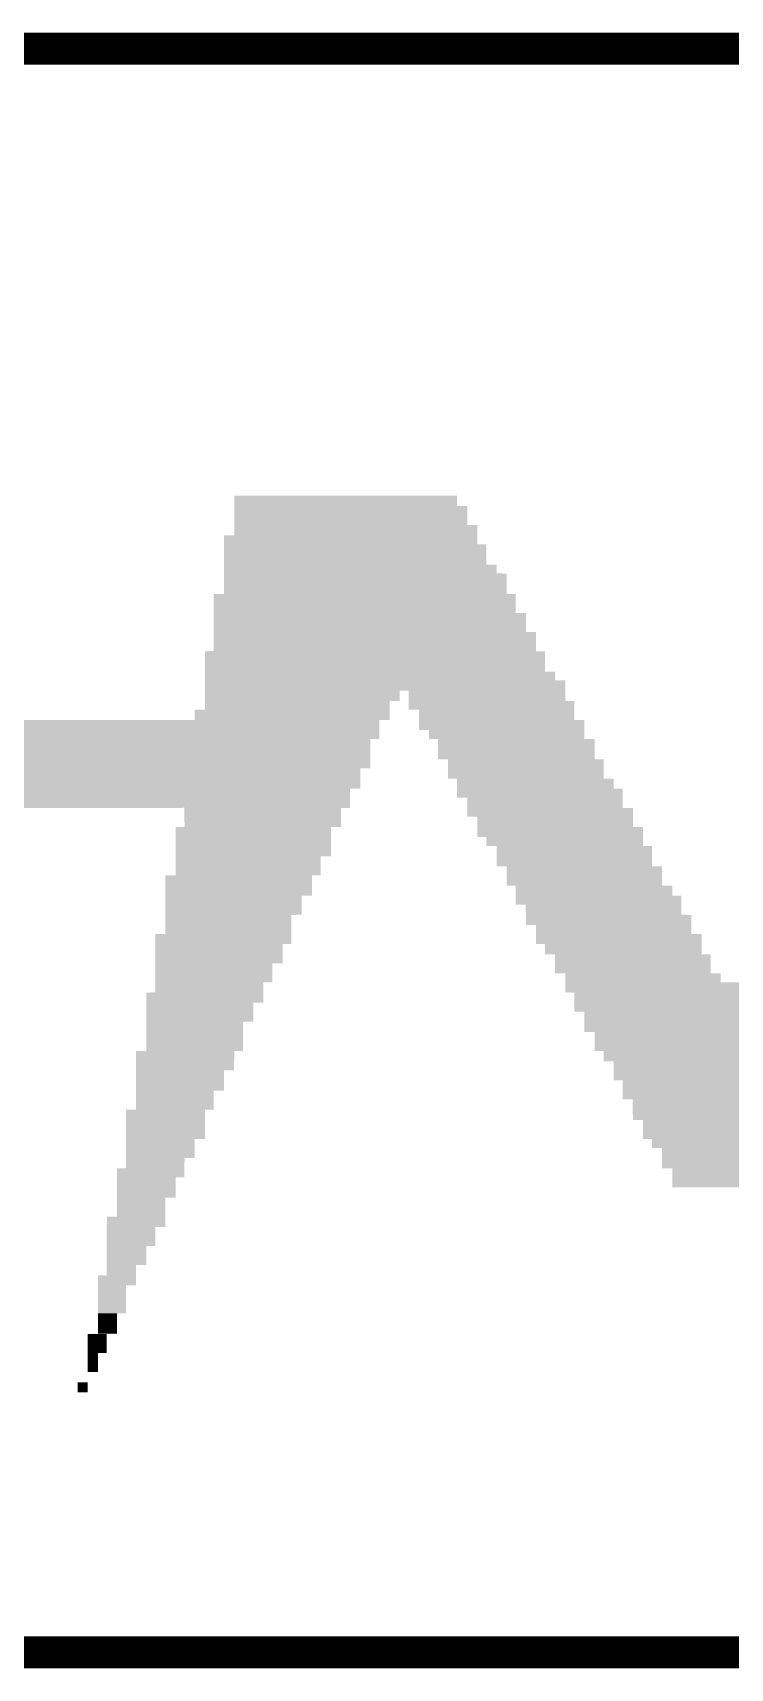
# Model space of a CAD drawing. Extents: x -0.1 to 19.1, y -0.1 to 48.8.
# Drawn here: x 3.92 to 4.468, y 47.487 to 48.772 of the extents above; entities that cross this region are included whole.
import ezdxf

# ---------------------------------------------------------------- set-up
doc = ezdxf.new("R2010")
doc.units = 0
doc.layers.add('08_ASSY2_GBR', color=7, linetype='CONTINUOUS')

msp = doc.modelspace()

# ---------------------------------------------------------------- linework, layer by layer
at = {"layer": '08_ASSY2_GBR', "const_width": 0.02518}
msp.add_lwpolyline([(6.071, 48.759), (0, 48.759), (0, 47.5), (6.071, 47.5)], dxfattribs=at)
at = {"layer": '08_ASSY2_GBR'}
for points in [[(4.078014, 48.400128), (4.078018, 48.407926), (4.25302, 48.400128), (4.253, 48.407926)], [(4.078018, 48.407926), (4.07802, 48.407946), (4.253, 48.407926), (4.25298, 48.407946)], [(4.07802, 48.407946), (4.078054, 48.40798), (4.25298, 48.407946), (4.252946, 48.40798)], [(4.078054, 48.40798), (4.078074, 48.408), (4.252946, 48.40798), (4.078074, 48.408)], [(4.078004, 48.385128), (4.078014, 48.399926), (4.26102, 48.385128), (4.261, 48.399926)], [(4.078014, 48.4), (4.078014, 48.400128), (4.253148, 48.4), (4.25302, 48.400128)], [(4.078014, 48.39998), (4.078014, 48.4), (4.260946, 48.39998), (4.253148, 48.4)], [(4.078014, 48.399926), (4.078014, 48.39998), (4.261, 48.399926), (4.260946, 48.39998)], [(4.070016, 48.370128), (4.07002, 48.376946), (4.26902, 48.370128), (4.269012, 48.376946)], [(4.07002, 48.376946), (4.070074, 48.377), (4.269012, 48.376946), (4.269012, 48.377)], [(4.070074, 48.377), (4.077872, 48.37702), (4.269012, 48.377), (4.269012, 48.37702)], [(4.077872, 48.37702), (4.078, 48.377148), (4.269012, 48.37702), (4.269012, 48.377148)], [(4.078, 48.377148), (4.078004, 48.384926), (4.269012, 48.377148), (4.269, 48.384926)], [(4.078004, 48.385), (4.078004, 48.385128), (4.261148, 48.385), (4.26102, 48.385128)], [(4.078004, 48.38498), (4.078004, 48.385), (4.268946, 48.38498), (4.261148, 48.385)], [(4.078004, 48.384926), (4.078004, 48.38498), (4.269, 48.384926), (4.268946, 48.38498)], [(4.07001, 48.354128), (4.070016, 48.369926), (4.27602, 48.354128), (4.276, 48.369926)], [(4.070016, 48.37), (4.070016, 48.370128), (4.269148, 48.37), (4.26902, 48.370128)], [(4.070016, 48.36998), (4.070016, 48.37), (4.275946, 48.36998), (4.269148, 48.37)], [(4.070016, 48.369926), (4.070016, 48.36998), (4.276, 48.369926), (4.275946, 48.36998)], [(4.070006, 48.347128), (4.070008, 48.353926), (4.28402, 48.347128), (4.284, 48.353926)], [(4.070008, 48.354), (4.07001, 48.354128), (4.276148, 48.354), (4.27602, 48.354128)], [(4.070008, 48.35398), (4.070008, 48.354), (4.283946, 48.35398), (4.276148, 48.354)], [(4.070008, 48.353926), (4.070008, 48.35398), (4.284, 48.353926), (4.283946, 48.35398)], [(4.07, 48.331148), (4.070006, 48.346926), (4.29202, 48.331148), (4.292, 48.346926)], [(4.070006, 48.347), (4.070006, 48.347128), (4.284148, 48.347), (4.28402, 48.347128)], [(4.070006, 48.34698), (4.070006, 48.347), (4.291946, 48.34698), (4.284148, 48.347)], [(4.070006, 48.346926), (4.070006, 48.34698), (4.292, 48.346926), (4.291946, 48.34698)], [(4.062012, 48.316128), (4.062018, 48.330926), (4.29902, 48.316128), (4.299, 48.330926)], [(4.062018, 48.330926), (4.06202, 48.330946), (4.299, 48.330926), (4.29898, 48.330946)], [(4.06202, 48.330946), (4.062054, 48.33098), (4.29898, 48.330946), (4.298946, 48.33098)], [(4.062054, 48.33098), (4.062074, 48.331), (4.298946, 48.33098), (4.292148, 48.331)], [(4.062074, 48.331), (4.069872, 48.33102), (4.292148, 48.331), (4.292128, 48.33102)], [(4.069872, 48.33102), (4.06998, 48.331128), (4.292128, 48.33102), (4.29202, 48.331128)], [(4.06998, 48.331128), (4.07, 48.331148), (4.29202, 48.331128), (4.29202, 48.331148)], [(4.062006, 48.301128), (4.062012, 48.315926), (4.30702, 48.301128), (4.307, 48.315926)], [(4.062012, 48.316), (4.062012, 48.316128), (4.299148, 48.316), (4.29902, 48.316128)], [(4.062012, 48.31598), (4.062012, 48.316), (4.306946, 48.31598), (4.299148, 48.316)], [(4.062012, 48.315926), (4.062012, 48.31598), (4.307, 48.315926), (4.306946, 48.31598)], [(4.062, 48.286148), (4.062006, 48.300926), (4.31502, 48.286148), (4.315, 48.300926)], [(4.062006, 48.301), (4.062006, 48.301128), (4.307148, 48.301), (4.30702, 48.301128)], [(4.062006, 48.30098), (4.062006, 48.301), (4.314946, 48.30098), (4.307148, 48.301)], [(4.062006, 48.300926), (4.062006, 48.30098), (4.315, 48.300926), (4.314946, 48.30098)], [(4.055012, 48.270128), (4.055018, 48.285926), (4.32202, 48.270128), (4.322, 48.285926)], [(4.055018, 48.285926), (4.05502, 48.285946), (4.322, 48.285926), (4.32198, 48.285946)], [(4.05502, 48.285946), (4.055054, 48.28598), (4.32198, 48.285946), (4.321946, 48.28598)], [(4.055054, 48.28598), (4.055074, 48.286), (4.321946, 48.28598), (4.315148, 48.286)], [(4.055074, 48.286), (4.061872, 48.28602), (4.315148, 48.286), (4.315128, 48.28602)], [(4.061872, 48.28602), (4.06198, 48.286128), (4.315128, 48.28602), (4.31502, 48.286128)], [(4.06198, 48.286128), (4.062, 48.286148), (4.31502, 48.286128), (4.31502, 48.286148)], [(4.055006, 48.255), (4.055008, 48.262926), (4.338012, 48.255), (4.338, 48.262926)], [(4.055008, 48.263), (4.05501, 48.263128), (4.330148, 48.263), (4.33002, 48.263128)], [(4.055008, 48.26298), (4.055008, 48.263), (4.337946, 48.26298), (4.330148, 48.263)], [(4.055008, 48.262926), (4.055008, 48.26298), (4.338, 48.262926), (4.337946, 48.26298)], [(4.05501, 48.263128), (4.055012, 48.269926), (4.33002, 48.263128), (4.33, 48.269926)], [(4.055012, 48.27), (4.055012, 48.270128), (4.322148, 48.27), (4.32202, 48.270128)], [(4.055012, 48.26998), (4.055012, 48.27), (4.329946, 48.26998), (4.322148, 48.27)], [(4.055012, 48.269926), (4.055012, 48.26998), (4.33, 48.269926), (4.329946, 48.26998)], [(4.055, 48.240148), (4.055002, 48.246852), (4.19999, 48.240148), (4.2, 48.246852)], [(4.055002, 48.247054), (4.055006, 48.254852), (4.20798, 48.247054), (4.208, 48.254852)], [(4.055002, 48.247), (4.055002, 48.247054), (4.207926, 48.247), (4.20798, 48.247054)], [(4.055002, 48.24698), (4.055002, 48.247), (4.200128, 48.24698), (4.207926, 48.247)], [(4.055002, 48.246852), (4.055002, 48.24698), (4.2, 48.246852), (4.200128, 48.24698)], [(4.055006, 48.25498), (4.055006, 48.255), (4.208128, 48.25498), (4.214852, 48.255)], [(4.055006, 48.254852), (4.055006, 48.25498), (4.208, 48.254852), (4.208128, 48.25498)], [(4.21498, 48.254872), (4.214852, 48.255), (4.338012, 48.254872), (4.338012, 48.255)], [(4.214992, 48.247128), (4.21498, 48.254872), (4.33802, 48.247128), (4.338012, 48.254872)], [(4.214992, 48.247), (4.214992, 48.247128), (4.338148, 48.247), (4.33802, 48.247128)], [(4.214992, 48.24698), (4.214992, 48.247), (4.344946, 48.24698), (4.338148, 48.247)], [(4.214992, 48.246926), (4.214992, 48.24698), (4.345, 48.246926), (4.344946, 48.24698)], [(4.215, 48.240074), (4.214992, 48.246926), (4.34501, 48.240074), (4.345, 48.246926)], [(4.04702, 48.239946), (4.047074, 48.24), (4.19999, 48.239946), (4.19999, 48.24)], [(4.04702, 48.232128), (4.04702, 48.239946), (4.19998, 48.232128), (4.19999, 48.239946)], [(4.047074, 48.24), (4.054872, 48.24002), (4.19999, 48.24), (4.19999, 48.24002)], [(4.054872, 48.24002), (4.055, 48.240148), (4.19999, 48.24002), (4.19999, 48.240148)], [(4.215054, 48.24002), (4.215, 48.240074), (4.34501, 48.24002), (4.34501, 48.240074)], [(4.222852, 48.24), (4.215054, 48.24002), (4.34501, 48.24), (4.34501, 48.24002)], [(4.22298, 48.239872), (4.222852, 48.24), (4.34501, 48.239872), (4.34501, 48.24)], [(4.22299, 48.232128), (4.22298, 48.239872), (4.34502, 48.232128), (4.34501, 48.239872)], [(3.642, 48.217148), (3.64202, 48.223946), (4.19198, 48.217148), (4.191988, 48.223946)], [(3.64202, 48.223946), (3.642074, 48.224), (4.191988, 48.223946), (4.191988, 48.224)], [(3.642074, 48.224), (3.671872, 48.22402), (4.191988, 48.224), (4.191988, 48.22402)], [(3.671872, 48.22402), (3.672, 48.224148), (4.191988, 48.22402), (4.191988, 48.224148)], [(3.672, 48.224148), (3.672018, 48.231852), (4.191988, 48.224148), (4.192, 48.231852)], [(3.672018, 48.231852), (3.67202, 48.231946), (4.192, 48.231852), (4.192094, 48.231946)], [(3.67202, 48.231946), (3.672054, 48.23198), (4.192094, 48.231946), (4.192128, 48.23198)], [(3.672054, 48.23198), (3.672074, 48.232), (4.192128, 48.23198), (4.199926, 48.232)], [(4.046892, 48.232), (4.046946, 48.232054), (4.199926, 48.232), (4.19998, 48.232054)], [(4.046946, 48.232054), (4.04702, 48.232128), (4.19998, 48.232054), (4.19998, 48.232128)], [(4.22299, 48.232), (4.22299, 48.232128), (4.345148, 48.232), (4.34502, 48.232128)], [(4.22299, 48.23198), (4.22299, 48.232), (4.352946, 48.23198), (4.345148, 48.232)], [(4.222992, 48.231926), (4.22299, 48.23198), (4.353, 48.231926), (4.352946, 48.23198)], [(4.223, 48.224074), (4.222992, 48.231926), (4.353012, 48.224074), (4.353, 48.231926)], [(4.223054, 48.22402), (4.223, 48.224074), (4.353012, 48.22402), (4.353012, 48.224074)], [(4.230852, 48.224), (4.223054, 48.22402), (4.353012, 48.224), (4.353012, 48.22402)], [(4.23098, 48.223872), (4.230852, 48.224), (4.353012, 48.223872), (4.353012, 48.224)], [(4.231, 48.217128), (4.23098, 48.223872), (4.35302, 48.217128), (4.353012, 48.223872)], [(3.619, 48.201148), (3.61902, 48.208946), (4.184986, 48.201148), (4.184992, 48.208946)], [(3.61902, 48.208946), (3.619074, 48.209), (4.184992, 48.208946), (4.184992, 48.209)], [(3.619074, 48.209), (3.625872, 48.20902), (4.184992, 48.209), (4.184992, 48.20902)], [(3.625872, 48.20902), (3.626, 48.209148), (4.184992, 48.20902), (4.184992, 48.209148)], [(3.626, 48.209148), (3.626018, 48.216852), (4.184992, 48.209148), (4.185, 48.216852)], [(3.626018, 48.216852), (3.62602, 48.216946), (4.185, 48.216852), (4.185094, 48.216946)], [(3.62602, 48.216946), (3.626054, 48.21698), (4.185094, 48.216946), (4.185128, 48.21698)], [(3.626054, 48.21698), (3.626074, 48.217), (4.185128, 48.21698), (4.191926, 48.217)], [(3.626074, 48.217), (3.641872, 48.21702), (4.191926, 48.217), (4.191946, 48.21702)], [(3.641872, 48.21702), (3.641906, 48.217054), (4.191946, 48.21702), (4.19198, 48.217054)], [(3.641906, 48.217054), (3.642, 48.217148), (4.19198, 48.217054), (4.19198, 48.217148)], [(4.231, 48.217074), (4.231, 48.217128), (4.353074, 48.217074), (4.35302, 48.217128)], [(4.231054, 48.21702), (4.231, 48.217074), (4.353128, 48.21702), (4.353074, 48.217074)], [(4.237852, 48.217), (4.231054, 48.21702), (4.353148, 48.217), (4.353128, 48.21702)], [(4.237872, 48.21698), (4.237852, 48.217), (4.360946, 48.21698), (4.353148, 48.217)], [(4.237926, 48.216926), (4.237872, 48.21698), (4.361, 48.216926), (4.360946, 48.21698)], [(4.23798, 48.216872), (4.237926, 48.216926), (4.361002, 48.216872), (4.361, 48.216926)], [(4.238, 48.201128), (4.23798, 48.216872), (4.36102, 48.201128), (4.361002, 48.216872)], [(3.611, 48.194148), (3.61102, 48.200946), (4.18498, 48.194148), (4.184986, 48.200946)], [(3.61102, 48.200946), (3.611074, 48.201), (4.184986, 48.200946), (4.184986, 48.201)], [(3.611074, 48.201), (3.618872, 48.20102), (4.184986, 48.201), (4.184986, 48.20102)], [(3.618872, 48.20102), (3.619, 48.201148), (4.184986, 48.20102), (4.184986, 48.201148)], [(4.238, 48.201074), (4.238, 48.201128), (4.361074, 48.201074), (4.36102, 48.201128)], [(4.238054, 48.20102), (4.238, 48.201074), (4.361128, 48.20102), (4.361074, 48.201074)], [(4.245852, 48.201), (4.238054, 48.20102), (4.361148, 48.201), (4.361128, 48.20102)], [(4.245872, 48.20098), (4.245852, 48.201), (4.367946, 48.20098), (4.361148, 48.201)], [(4.245926, 48.200926), (4.245872, 48.20098), (4.368, 48.200926), (4.367946, 48.20098)], [(4.24598, 48.200872), (4.245926, 48.200926), (4.368002, 48.200872), (4.368, 48.200926)], [(4.246, 48.186128), (4.24598, 48.200872), (4.36802, 48.186128), (4.368002, 48.200872)], [(3.603, 48.178148), (3.603018, 48.193852), (4.17698, 48.178148), (4.177, 48.193852)], [(3.603018, 48.193852), (3.60302, 48.193946), (4.177, 48.193852), (4.177094, 48.193946)], [(3.60302, 48.193946), (3.603054, 48.19398), (4.177094, 48.193946), (4.177128, 48.19398)], [(3.603054, 48.19398), (3.603074, 48.194), (4.177128, 48.19398), (4.184926, 48.194)], [(3.603074, 48.194), (3.610872, 48.19402), (4.184926, 48.194), (4.184946, 48.19402)], [(3.610872, 48.19402), (3.610906, 48.194054), (4.184946, 48.19402), (4.18498, 48.194054)], [(3.610906, 48.194054), (3.611, 48.194148), (4.18498, 48.194054), (4.18498, 48.194148)], [(4.246, 48.186074), (4.246, 48.186128), (4.368074, 48.186074), (4.36802, 48.186128)], [(4.246054, 48.18602), (4.246, 48.186074), (4.368128, 48.18602), (4.368074, 48.186074)], [(4.252852, 48.186), (4.246054, 48.18602), (4.368148, 48.186), (4.368128, 48.18602)], [(4.252872, 48.18598), (4.252852, 48.186), (4.375946, 48.18598), (4.368148, 48.186)], [(4.252926, 48.185926), (4.252872, 48.18598), (4.376, 48.185926), (4.375946, 48.18598)], [(4.25298, 48.185872), (4.252926, 48.185926), (4.376002, 48.185872), (4.376, 48.185926)], [(4.252992, 48.178128), (4.25298, 48.185872), (4.37602, 48.178128), (4.376002, 48.185872)], [(3.596012, 48.163054), (3.596018, 48.177852), (4.16898, 48.163054), (4.169, 48.177852)], [(3.596018, 48.177852), (3.59602, 48.177946), (4.169, 48.177852), (4.169094, 48.177946)], [(3.59602, 48.177946), (3.596054, 48.17798), (4.169094, 48.177946), (4.169128, 48.17798)], [(3.596054, 48.17798), (3.596074, 48.178), (4.169128, 48.17798), (4.176926, 48.178)], [(3.596074, 48.178), (3.602872, 48.17802), (4.176926, 48.178), (4.176946, 48.17802)], [(3.602872, 48.17802), (3.602906, 48.178054), (4.176946, 48.17802), (4.17698, 48.178054)], [(3.602906, 48.178054), (3.603, 48.178148), (4.17698, 48.178054), (4.17698, 48.178148)], [(4.252992, 48.178), (4.252992, 48.178128), (4.376148, 48.178), (4.37602, 48.178128)], [(4.252992, 48.17798), (4.252992, 48.178), (4.382946, 48.17798), (4.376148, 48.178)], [(4.252992, 48.177928), (4.252992, 48.17798), (4.383, 48.177928), (4.382946, 48.17798)], [(4.253, 48.171074), (4.252992, 48.177928), (4.38299, 48.171074), (4.383, 48.177928)], [(4.253054, 48.17102), (4.253, 48.171074), (4.38299, 48.17102), (4.38299, 48.171074)], [(4.260852, 48.171), (4.253054, 48.17102), (4.38299, 48.171), (4.38299, 48.17102)], [(4.26098, 48.170872), (4.260852, 48.171), (4.38299, 48.170872), (4.38299, 48.171)], [(4.261, 48.163128), (4.26098, 48.170872), (4.38298, 48.163128), (4.38299, 48.170872)], [(3.596012, 48.163), (3.596012, 48.163054), (4.168926, 48.163), (4.16898, 48.163054)], [(3.596012, 48.16298), (3.596012, 48.163), (3.779128, 48.16298), (4.038852, 48.163)], [(4.038872, 48.16298), (4.038852, 48.163), (4.162128, 48.16298), (4.168926, 48.163)], [(4.03898, 48.162872), (4.038872, 48.16298), (4.16202, 48.162872), (4.162128, 48.16298)], [(4.038982, 48.162852), (4.03898, 48.162872), (4.162, 48.162852), (4.16202, 48.162872)], [(4.039, 48.148148), (4.038982, 48.162852), (4.16198, 48.148148), (4.162, 48.162852)], [(4.261, 48.16302), (4.261, 48.163128), (4.383088, 48.16302), (4.38298, 48.163128)], [(4.261, 48.163), (4.261, 48.16302), (4.383108, 48.163), (4.383088, 48.16302)], [(4.261, 48.16298), (4.261, 48.163), (4.390946, 48.16298), (4.383108, 48.163)], [(4.261, 48.162926), (4.261, 48.16298), (4.391, 48.162926), (4.390946, 48.16298)], [(4.261, 48.156074), (4.261, 48.162926), (4.39101, 48.156074), (4.391, 48.162926)], [(4.032006, 48.125054), (4.032018, 48.147852), (4.15398, 48.125054), (4.154, 48.147852)], [(4.032018, 48.147852), (4.03202, 48.147946), (4.154, 48.147852), (4.154094, 48.147946)], [(4.03202, 48.147946), (4.032054, 48.14798), (4.154094, 48.147946), (4.154128, 48.14798)], [(4.032054, 48.14798), (4.032074, 48.148), (4.154128, 48.14798), (4.161926, 48.148)], [(4.032074, 48.148), (4.038872, 48.14802), (4.161926, 48.148), (4.161946, 48.14802)], [(4.038872, 48.14802), (4.038906, 48.148054), (4.161946, 48.14802), (4.16198, 48.148054)], [(4.038906, 48.148054), (4.039, 48.148148), (4.16198, 48.148054), (4.16198, 48.148148)], [(4.261054, 48.15602), (4.261, 48.156074), (4.39101, 48.15602), (4.39101, 48.156074)], [(4.268852, 48.156), (4.261054, 48.15602), (4.39101, 48.156), (4.39101, 48.15602)], [(4.26898, 48.155872), (4.268852, 48.156), (4.39101, 48.155872), (4.39101, 48.156)], [(4.26899, 48.148128), (4.26898, 48.155872), (4.39102, 48.148128), (4.39101, 48.155872)], [(4.26899, 48.148), (4.26899, 48.148128), (4.391148, 48.148), (4.39102, 48.148128)], [(4.26899, 48.14798), (4.26899, 48.148), (4.398946, 48.14798), (4.391148, 48.148)], [(4.268992, 48.147926), (4.26899, 48.14798), (4.399, 48.147926), (4.398946, 48.14798)], [(4.269, 48.140074), (4.268992, 48.147926), (4.399012, 48.140074), (4.399, 48.147926)], [(4.269054, 48.14002), (4.269, 48.140074), (4.399012, 48.14002), (4.399012, 48.140074)], [(4.275852, 48.14), (4.269054, 48.14002), (4.399012, 48.14), (4.399012, 48.14002)], [(4.27598, 48.139872), (4.275852, 48.14), (4.399012, 48.139872), (4.399012, 48.14)], [(4.276, 48.133128), (4.27598, 48.139872), (4.39902, 48.133128), (4.399012, 48.139872)], [(4.276, 48.133074), (4.276, 48.133128), (4.399074, 48.133074), (4.39902, 48.133128)], [(4.276054, 48.13302), (4.276, 48.133074), (4.399128, 48.13302), (4.399074, 48.133074)], [(4.283852, 48.133), (4.276054, 48.13302), (4.399148, 48.133), (4.399128, 48.13302)], [(4.283872, 48.13298), (4.283852, 48.133), (4.405946, 48.13298), (4.399148, 48.133)], [(4.283926, 48.132926), (4.283872, 48.13298), (4.406, 48.132926), (4.405946, 48.13298)], [(4.28398, 48.132872), (4.283926, 48.132926), (4.406002, 48.132872), (4.406, 48.132926)], [(4.284, 48.117128), (4.28398, 48.132872), (4.40602, 48.117128), (4.406002, 48.132872)], [(4.032, 48.110148), (4.032006, 48.124852), (4.14598, 48.110148), (4.146, 48.124852)], [(4.032006, 48.125), (4.032006, 48.125054), (4.153926, 48.125), (4.15398, 48.125054)], [(4.032006, 48.12498), (4.032006, 48.125), (4.146128, 48.12498), (4.153926, 48.125)], [(4.032006, 48.124852), (4.032006, 48.12498), (4.146, 48.124852), (4.146128, 48.12498)], [(4.024012, 48.094054), (4.024018, 48.109852), (4.13898, 48.094054), (4.139, 48.109852)], [(4.024018, 48.109852), (4.02402, 48.109946), (4.139, 48.109852), (4.139094, 48.109946)], [(4.02402, 48.109946), (4.024054, 48.10998), (4.139094, 48.109946), (4.139128, 48.10998)], [(4.024054, 48.10998), (4.024074, 48.11), (4.139128, 48.10998), (4.145926, 48.11)], [(4.024074, 48.11), (4.031872, 48.11002), (4.145926, 48.11), (4.145946, 48.11002)], [(4.031872, 48.11002), (4.031906, 48.110054), (4.145946, 48.11002), (4.14598, 48.110054)], [(4.031906, 48.110054), (4.032, 48.110148), (4.14598, 48.110054), (4.14598, 48.110148)], [(4.284, 48.117074), (4.284, 48.117128), (4.406074, 48.117074), (4.40602, 48.117128)], [(4.284054, 48.11702), (4.284, 48.117074), (4.406128, 48.11702), (4.406074, 48.117074)], [(4.291852, 48.117), (4.284054, 48.11702), (4.406148, 48.117), (4.406128, 48.11702)], [(4.291872, 48.11698), (4.291852, 48.117), (4.413946, 48.11698), (4.406148, 48.117)], [(4.291926, 48.116926), (4.291872, 48.11698), (4.414, 48.116926), (4.413946, 48.11698)], [(4.29198, 48.116872), (4.291926, 48.116926), (4.414002, 48.116872), (4.414, 48.116926)], [(4.292, 48.102128), (4.29198, 48.116872), (4.41402, 48.102128), (4.414002, 48.116872)], [(4.024006, 48.079054), (4.024012, 48.093852), (4.13098, 48.079054), (4.131, 48.093852)], [(4.024012, 48.094), (4.024012, 48.094054), (4.138926, 48.094), (4.13898, 48.094054)], [(4.024012, 48.09398), (4.024012, 48.094), (4.131128, 48.09398), (4.138926, 48.094)], [(4.024012, 48.093852), (4.024012, 48.09398), (4.131, 48.093852), (4.131128, 48.09398)], [(4.292, 48.102074), (4.292, 48.102128), (4.414074, 48.102074), (4.41402, 48.102128)], [(4.292054, 48.10202), (4.292, 48.102074), (4.414128, 48.10202), (4.414074, 48.102074)], [(4.298852, 48.102), (4.292054, 48.10202), (4.414148, 48.102), (4.414128, 48.10202)], [(4.298872, 48.10198), (4.298852, 48.102), (4.421946, 48.10198), (4.414148, 48.102)], [(4.298926, 48.101926), (4.298872, 48.10198), (4.422, 48.101926), (4.421946, 48.10198)], [(4.29898, 48.101872), (4.298926, 48.101926), (4.422002, 48.101872), (4.422, 48.101926)], [(4.298992, 48.094128), (4.29898, 48.101872), (4.42202, 48.094128), (4.422002, 48.101872)], [(4.298992, 48.094), (4.298992, 48.094128), (4.422148, 48.094), (4.42202, 48.094128)], [(4.298992, 48.09398), (4.298992, 48.094), (4.428946, 48.09398), (4.422148, 48.094)], [(4.298992, 48.093926), (4.298992, 48.09398), (4.429, 48.093926), (4.428946, 48.09398)], [(4.299, 48.087074), (4.298992, 48.093926), (4.42901, 48.087074), (4.429, 48.093926)], [(4.299054, 48.08702), (4.299, 48.087074), (4.42901, 48.08702), (4.42901, 48.087074)], [(4.306852, 48.087), (4.299054, 48.08702), (4.42901, 48.087), (4.42901, 48.08702)], [(4.30698, 48.086872), (4.306852, 48.087), (4.42901, 48.086872), (4.42901, 48.087)], [(4.30699, 48.079128), (4.30698, 48.086872), (4.42902, 48.079128), (4.42901, 48.086872)], [(4.024, 48.064148), (4.024006, 48.078852), (4.122986, 48.064148), (4.123, 48.078852)], [(4.024006, 48.079), (4.024006, 48.079054), (4.130926, 48.079), (4.13098, 48.079054)], [(4.024006, 48.07898), (4.024006, 48.079), (4.123128, 48.07898), (4.130926, 48.079)], [(4.024006, 48.078852), (4.024006, 48.07898), (4.123, 48.078852), (4.123128, 48.07898)], [(4.30699, 48.079), (4.30699, 48.079128), (4.429148, 48.079), (4.42902, 48.079128)], [(4.30699, 48.07898), (4.30699, 48.079), (4.436946, 48.07898), (4.429148, 48.079)], [(4.306992, 48.078926), (4.30699, 48.07898), (4.437, 48.078926), (4.436946, 48.07898)], [(4.307, 48.071074), (4.306992, 48.078926), (4.437012, 48.071074), (4.437, 48.078926)], [(4.307054, 48.07102), (4.307, 48.071074), (4.437012, 48.07102), (4.437012, 48.071074)], [(4.314852, 48.071), (4.307054, 48.07102), (4.437012, 48.071), (4.437012, 48.07102)], [(4.31498, 48.070872), (4.314852, 48.071), (4.437012, 48.070872), (4.437012, 48.071)], [(4.31499, 48.064128), (4.31498, 48.070872), (4.43702, 48.064128), (4.437012, 48.070872)], [(4.01601, 48.041054), (4.016016, 48.055852), (4.11598, 48.041054), (4.116, 48.055852)], [(4.016016, 48.056054), (4.01602, 48.063946), (4.12298, 48.056054), (4.122986, 48.063946)], [(4.016016, 48.056), (4.016016, 48.056054), (4.122926, 48.056), (4.12298, 48.056054)], [(4.016016, 48.05598), (4.016016, 48.056), (4.116128, 48.05598), (4.122926, 48.056)], [(4.016016, 48.055852), (4.016016, 48.05598), (4.116, 48.055852), (4.116128, 48.05598)], [(4.01602, 48.063946), (4.016074, 48.064), (4.122986, 48.063946), (4.122986, 48.064)], [(4.016074, 48.064), (4.023872, 48.06402), (4.122986, 48.064), (4.122986, 48.06402)], [(4.023872, 48.06402), (4.024, 48.064148), (4.122986, 48.06402), (4.122986, 48.064148)], [(4.31499, 48.064), (4.31499, 48.064128), (4.437148, 48.064), (4.43702, 48.064128)], [(4.31499, 48.06398), (4.31499, 48.064), (4.444946, 48.06398), (4.437148, 48.064)], [(4.31499, 48.063926), (4.31499, 48.06398), (4.445, 48.063926), (4.444946, 48.06398)], [(4.315, 48.056074), (4.31499, 48.063926), (4.44501, 48.056074), (4.445, 48.063926)], [(4.315054, 48.05602), (4.315, 48.056074), (4.445012, 48.05602), (4.44501, 48.056074)], [(4.321852, 48.056), (4.315054, 48.05602), (4.445012, 48.056), (4.445012, 48.05602)], [(4.32198, 48.055872), (4.321852, 48.056), (4.445012, 48.055872), (4.445012, 48.056)], [(4.322, 48.048128), (4.32198, 48.055872), (4.44502, 48.048128), (4.445012, 48.055872)], [(4.322, 48.048074), (4.322, 48.048128), (4.445074, 48.048074), (4.44502, 48.048128)], [(4.322054, 48.04802), (4.322, 48.048074), (4.445128, 48.04802), (4.445074, 48.048074)], [(4.329852, 48.048), (4.322054, 48.04802), (4.445148, 48.048), (4.445128, 48.04802)], [(4.329872, 48.04798), (4.329852, 48.048), (4.451946, 48.04798), (4.445148, 48.048)], [(4.329926, 48.047926), (4.329872, 48.04798), (4.452, 48.047926), (4.451946, 48.04798)], [(4.32998, 48.047872), (4.329926, 48.047926), (4.452002, 48.047872), (4.452, 48.047926)], [(4.33, 48.033128), (4.32998, 48.047872), (4.45202, 48.033128), (4.452002, 48.047872)], [(4.016002, 48.026054), (4.016008, 48.040852), (4.10798, 48.026054), (4.108, 48.040852)], [(4.016008, 48.041), (4.01601, 48.041054), (4.115926, 48.041), (4.11598, 48.041054)], [(4.016008, 48.04098), (4.016008, 48.041), (4.108128, 48.04098), (4.115926, 48.041)], [(4.016008, 48.040852), (4.016008, 48.04098), (4.108, 48.040852), (4.108128, 48.04098)], [(4.33, 48.033074), (4.33, 48.033128), (4.452074, 48.033074), (4.45202, 48.033128)], [(4.330054, 48.03302), (4.33, 48.033074), (4.452128, 48.03302), (4.452074, 48.033074)], [(4.337852, 48.033), (4.330054, 48.03302), (4.452148, 48.033), (4.452128, 48.03302)], [(4.337872, 48.03298), (4.337852, 48.033), (4.459946, 48.03298), (4.452148, 48.033)], [(4.337926, 48.032926), (4.337872, 48.03298), (4.46, 48.032926), (4.459946, 48.03298)], [(4.33798, 48.032872), (4.337926, 48.032926), (4.460002, 48.032872), (4.46, 48.032926)], [(4.33799, 48.026128), (4.33798, 48.032872), (4.46002, 48.026128), (4.460002, 48.032872)], [(4.009016, 48.010054), (4.00902, 48.017946), (4.10098, 48.010054), (4.100988, 48.017946)], [(4.00902, 48.017946), (4.009074, 48.018), (4.100988, 48.017946), (4.10099, 48.018)], [(4.009074, 48.018), (4.015872, 48.01802), (4.10099, 48.018), (4.10099, 48.01802)], [(4.015872, 48.01802), (4.016, 48.018148), (4.10099, 48.01802), (4.10099, 48.018148)], [(4.016, 48.018148), (4.016002, 48.025852), (4.10099, 48.018148), (4.101, 48.025852)], [(4.016002, 48.026), (4.016002, 48.026054), (4.107926, 48.026), (4.10798, 48.026054)], [(4.016002, 48.02598), (4.016002, 48.026), (4.101128, 48.02598), (4.107926, 48.026)], [(4.016002, 48.025852), (4.016002, 48.02598), (4.101, 48.025852), (4.101128, 48.02598)], [(4.33799, 48.026), (4.33799, 48.026128), (4.460148, 48.026), (4.46002, 48.026128)], [(4.338, 48.018074), (4.33799, 48.026), (4.62798, 48.018074), (4.627982, 48.026)], [(4.33802, 48.018054), (4.338, 48.018074), (4.62798, 48.018054), (4.62798, 48.018074)], [(4.338054, 48.01802), (4.33802, 48.018054), (4.627946, 48.01802), (4.62798, 48.018054)], [(4.344852, 48.018), (4.338054, 48.01802), (4.627926, 48.018), (4.627946, 48.01802)], [(4.344872, 48.01798), (4.344852, 48.018), (4.621128, 48.01798), (4.627926, 48.018)], [(4.34498, 48.017872), (4.344872, 48.01798), (4.62102, 48.017872), (4.621128, 48.01798)], [(4.344982, 48.017852), (4.34498, 48.017872), (4.621, 48.017852), (4.62102, 48.017872)], [(4.345, 48.003074), (4.344982, 48.017852), (4.620992, 48.003074), (4.621, 48.017852)], [(4.460148, 48.026), (4.474872, 48.02602), (4.627982, 48.026), (4.627982, 48.02602)], [(4.00901, 47.995054), (4.009016, 48.009852), (4.09298, 47.995054), (4.093, 48.009852)], [(4.009016, 48.01), (4.009016, 48.010054), (4.100926, 48.01), (4.10098, 48.010054)], [(4.009016, 48.00998), (4.009016, 48.01), (4.093128, 48.00998), (4.100926, 48.01)], [(4.009016, 48.009852), (4.009016, 48.00998), (4.093, 48.009852), (4.093128, 48.00998)], [(4.345054, 48.00302), (4.345, 48.003074), (4.620992, 48.00302), (4.620992, 48.003074)], [(4.352852, 48.003), (4.345054, 48.00302), (4.620992, 48.003), (4.620992, 48.00302)], [(4.35298, 48.002872), (4.352852, 48.003), (4.620992, 48.002872), (4.620992, 48.003)], [(4.353, 47.987074), (4.35298, 48.002872), (4.620986, 47.987074), (4.620992, 48.002872)], [(4.009, 47.972148), (4.009008, 47.994852), (4.08498, 47.972148), (4.085, 47.994852)], [(4.009008, 47.995), (4.00901, 47.995054), (4.092926, 47.995), (4.09298, 47.995054)], [(4.009008, 47.99498), (4.009008, 47.995), (4.085128, 47.99498), (4.092926, 47.995)], [(4.009008, 47.994852), (4.009008, 47.99498), (4.085, 47.994852), (4.085128, 47.99498)], [(4.353054, 47.98702), (4.353, 47.987074), (4.620986, 47.98702), (4.620986, 47.987074)], [(4.360852, 47.987), (4.353054, 47.98702), (4.620986, 47.987), (4.620986, 47.98702)], [(4.36098, 47.986872), (4.360852, 47.987), (4.620986, 47.986872), (4.620986, 47.987)], [(4.361, 47.972074), (4.36098, 47.986872), (4.62098, 47.972074), (4.620986, 47.986872)], [(4.001012, 47.957054), (4.001018, 47.971852), (4.07798, 47.957054), (4.078, 47.971852)], [(4.001018, 47.971852), (4.00102, 47.971946), (4.078, 47.971852), (4.078094, 47.971946)], [(4.00102, 47.971946), (4.001054, 47.97198), (4.078094, 47.971946), (4.078128, 47.97198)], [(4.001054, 47.97198), (4.001074, 47.972), (4.078128, 47.97198), (4.084926, 47.972)], [(4.001074, 47.972), (4.008872, 47.97202), (4.084926, 47.972), (4.084946, 47.97202)], [(4.008872, 47.97202), (4.008906, 47.972054), (4.084946, 47.97202), (4.08498, 47.972054)], [(4.008906, 47.972054), (4.009, 47.972148), (4.08498, 47.972054), (4.08498, 47.972148)], [(4.36102, 47.972054), (4.361, 47.972074), (4.62098, 47.972054), (4.62098, 47.972074)], [(4.361054, 47.97202), (4.36102, 47.972054), (4.620946, 47.97202), (4.62098, 47.972054)], [(4.367852, 47.972), (4.361054, 47.97202), (4.620926, 47.972), (4.620946, 47.97202)], [(4.367872, 47.97198), (4.367852, 47.972), (4.613128, 47.97198), (4.620926, 47.972)], [(4.36798, 47.971872), (4.367872, 47.97198), (4.61302, 47.971872), (4.613128, 47.97198)], [(4.367982, 47.971852), (4.36798, 47.971872), (4.613, 47.971852), (4.61302, 47.971872)], [(4.368, 47.964074), (4.367982, 47.971852), (4.612994, 47.964074), (4.613, 47.971852)], [(4.001006, 47.941054), (4.001012, 47.956852), (4.06998, 47.941054), (4.07, 47.956852)], [(4.001012, 47.957), (4.001012, 47.957054), (4.077926, 47.957), (4.07798, 47.957054)], [(4.001012, 47.95698), (4.001012, 47.957), (4.070128, 47.95698), (4.077926, 47.957)], [(4.001012, 47.956852), (4.001012, 47.95698), (4.07, 47.956852), (4.070128, 47.95698)], [(4.368054, 47.96402), (4.368, 47.964074), (4.612994, 47.96402), (4.612994, 47.964074)], [(4.375852, 47.964), (4.368054, 47.96402), (4.612994, 47.964), (4.612994, 47.96402)], [(4.37598, 47.963872), (4.375852, 47.964), (4.612994, 47.963872), (4.612994, 47.964)], [(4.376, 47.949074), (4.37598, 47.963872), (4.612986, 47.949074), (4.612994, 47.963872)], [(4.001, 47.926148), (4.001006, 47.940852), (4.06198, 47.926148), (4.062, 47.940852)], [(4.001006, 47.941), (4.001006, 47.941054), (4.069926, 47.941), (4.06998, 47.941054)], [(4.001006, 47.94098), (4.001006, 47.941), (4.062128, 47.94098), (4.069926, 47.941)], [(4.001006, 47.940852), (4.001006, 47.94098), (4.062, 47.940852), (4.062128, 47.94098)], [(4.376054, 47.94902), (4.376, 47.949074), (4.612986, 47.94902), (4.612986, 47.949074)], [(4.382852, 47.949), (4.376054, 47.94902), (4.612986, 47.949), (4.612986, 47.94902)], [(4.38298, 47.948872), (4.382852, 47.949), (4.612986, 47.948872), (4.612986, 47.949)], [(4.383, 47.934074), (4.38298, 47.948872), (4.61298, 47.934074), (4.612986, 47.948872)], [(3.99301, 47.903054), (3.993018, 47.925852), (4.05498, 47.903054), (4.055, 47.925852)], [(3.993018, 47.925852), (3.99302, 47.925946), (4.055, 47.925852), (4.055094, 47.925946)], [(3.99302, 47.925946), (3.993054, 47.92598), (4.055094, 47.925946), (4.055128, 47.92598)], [(3.993054, 47.92598), (3.993074, 47.926), (4.055128, 47.92598), (4.061926, 47.926)], [(3.993074, 47.926), (4.000872, 47.92602), (4.061926, 47.926), (4.061946, 47.92602)], [(4.000872, 47.92602), (4.000906, 47.926054), (4.061946, 47.92602), (4.06198, 47.926054)], [(4.000906, 47.926054), (4.001, 47.926148), (4.06198, 47.926054), (4.06198, 47.926148)], [(4.38302, 47.934054), (4.383, 47.934074), (4.61298, 47.934054), (4.61298, 47.934074)], [(4.383054, 47.93402), (4.38302, 47.934054), (4.612946, 47.93402), (4.61298, 47.934054)], [(4.390852, 47.934), (4.383054, 47.93402), (4.612926, 47.934), (4.612946, 47.93402)], [(4.390872, 47.93398), (4.390852, 47.934), (4.605128, 47.93398), (4.612926, 47.934)], [(4.39098, 47.933872), (4.390872, 47.93398), (4.60502, 47.933872), (4.605128, 47.93398)], [(4.390982, 47.933852), (4.39098, 47.933872), (4.605, 47.933852), (4.60502, 47.933872)], [(4.391, 47.918074), (4.390982, 47.933852), (4.604992, 47.918074), (4.605, 47.933852)], [(4.391054, 47.91802), (4.391, 47.918074), (4.604992, 47.91802), (4.604992, 47.918074)], [(4.398852, 47.918), (4.391054, 47.91802), (4.604992, 47.918), (4.604992, 47.91802)], [(4.39898, 47.917872), (4.398852, 47.918), (4.604992, 47.917872), (4.604992, 47.918)], [(4.399, 47.903074), (4.39898, 47.917872), (4.604986, 47.903074), (4.604992, 47.917872)], [(3.993002, 47.888054), (3.993008, 47.902852), (4.04698, 47.888054), (4.047, 47.902852)], [(3.993008, 47.903), (3.99301, 47.903054), (4.054926, 47.903), (4.05498, 47.903054)], [(3.993008, 47.90298), (3.993008, 47.903), (4.047128, 47.90298), (4.054926, 47.903)], [(3.993008, 47.902852), (3.993008, 47.90298), (4.047, 47.902852), (4.047128, 47.90298)], [(4.399054, 47.90302), (4.399, 47.903074), (4.604986, 47.90302), (4.604986, 47.903074)], [(4.405852, 47.903), (4.399054, 47.90302), (4.604986, 47.903), (4.604986, 47.90302)], [(4.40598, 47.902872), (4.405852, 47.903), (4.604986, 47.902872), (4.604986, 47.903)], [(4.406, 47.896074), (4.40598, 47.902872), (4.604982, 47.896074), (4.604986, 47.902872)], [(3.993, 47.880148), (3.993002, 47.887852), (4.038988, 47.880148), (4.039, 47.887852)], [(3.993002, 47.888), (3.993002, 47.888054), (4.046926, 47.888), (4.04698, 47.888054)], [(3.993002, 47.88798), (3.993002, 47.888), (4.039128, 47.88798), (4.046926, 47.888)], [(3.993002, 47.887852), (3.993002, 47.88798), (4.039, 47.887852), (4.039128, 47.88798)], [(4.406054, 47.89602), (4.406, 47.896074), (4.604982, 47.89602), (4.604982, 47.896074)], [(4.413852, 47.896), (4.406054, 47.89602), (4.604982, 47.896), (4.604982, 47.89602)], [(4.41398, 47.895872), (4.413852, 47.896), (4.604982, 47.895872), (4.604982, 47.896)], [(4.41399, 47.888054), (4.41398, 47.895872), (4.60498, 47.888054), (4.604982, 47.895872)], [(4.41399, 47.888), (4.41399, 47.888054), (4.604926, 47.888), (4.60498, 47.888054)], [(4.41399, 47.88798), (4.41399, 47.888), (4.598128, 47.88798), (4.604926, 47.888)], [(4.413992, 47.887852), (4.41399, 47.88798), (4.598, 47.887852), (4.598128, 47.88798)], [(4.414, 47.880074), (4.413992, 47.887852), (4.597992, 47.880074), (4.598, 47.887852)], [(3.986016, 47.873054), (3.98602, 47.879946), (4.03898, 47.873054), (4.038988, 47.879946)], [(3.98602, 47.879946), (3.986074, 47.88), (4.038988, 47.879946), (4.038988, 47.88)], [(3.986074, 47.88), (3.992872, 47.88002), (4.038988, 47.88), (4.038988, 47.88002)], [(3.992872, 47.88002), (3.993, 47.880148), (4.038988, 47.88002), (4.038988, 47.880148)], [(4.414054, 47.88002), (4.414, 47.880074), (4.597992, 47.88002), (4.597992, 47.880074)], [(4.421852, 47.88), (4.414054, 47.88002), (4.597992, 47.88), (4.597992, 47.88002)], [(4.42198, 47.879872), (4.421852, 47.88), (4.597992, 47.879872), (4.597992, 47.88)], [(4.422, 47.865074), (4.42198, 47.879872), (4.59798, 47.865074), (4.597992, 47.879872)], [(3.986006, 47.857054), (3.986016, 47.872852), (4.03198, 47.857054), (4.032, 47.872852)], [(3.986016, 47.873), (3.986016, 47.873054), (4.038926, 47.873), (4.03898, 47.873054)], [(3.986016, 47.87298), (3.986016, 47.873), (4.032128, 47.87298), (4.038926, 47.873)], [(3.986016, 47.872852), (3.986016, 47.87298), (4.032, 47.872852), (4.032128, 47.87298)], [(4.42202, 47.865054), (4.422, 47.865074), (4.59798, 47.865054), (4.59798, 47.865074)], [(4.422054, 47.86502), (4.42202, 47.865054), (4.597946, 47.86502), (4.59798, 47.865054)], [(4.597926, 47.865), (4.422054, 47.86502), (4.597926, 47.865), (4.597946, 47.86502)], [(3.986, 47.842148), (3.986006, 47.856852), (4.023986, 47.842148), (4.024, 47.856852)], [(3.986006, 47.857), (3.986006, 47.857054), (4.031926, 47.857), (4.03198, 47.857054)], [(3.986006, 47.85698), (3.986006, 47.857), (4.024128, 47.85698), (4.031926, 47.857)], [(3.986006, 47.856852), (3.986006, 47.85698), (4.024, 47.856852), (4.024128, 47.85698)], [(3.978016, 47.834054), (3.97802, 47.841946), (4.02398, 47.834054), (4.023986, 47.841946)], [(3.97802, 47.841946), (3.978074, 47.842), (4.023986, 47.841946), (4.023986, 47.842)], [(3.978074, 47.842), (3.985872, 47.84202), (4.023986, 47.842), (4.023986, 47.84202)], [(3.985872, 47.84202), (3.986, 47.842148), (4.023986, 47.84202), (4.023986, 47.842148)], [(3.97801, 47.819054), (3.978016, 47.833852), (4.01598, 47.819054), (4.016, 47.833852)], [(3.978016, 47.834), (3.978016, 47.834054), (4.023926, 47.834), (4.02398, 47.834054)], [(3.978016, 47.83398), (3.978016, 47.834), (4.016128, 47.83398), (4.023926, 47.834)], [(3.978016, 47.833852), (3.978016, 47.83398), (4.016, 47.833852), (4.016128, 47.83398)], [(3.978002, 47.804054), (3.978008, 47.818852), (4.00898, 47.804054), (4.009, 47.818852)], [(3.978008, 47.819), (3.97801, 47.819054), (4.015926, 47.819), (4.01598, 47.819054)], [(3.978008, 47.81898), (3.978008, 47.819), (4.009128, 47.81898), (4.015926, 47.819)], [(3.978008, 47.818852), (3.978008, 47.81898), (4.009, 47.818852), (4.009128, 47.81898)], [(3.978, 47.796148), (3.978002, 47.803852), (4.00099, 47.796148), (4.001, 47.803852)], [(3.978002, 47.804), (3.978002, 47.804054), (4.008926, 47.804), (4.00898, 47.804054)], [(3.978002, 47.80398), (3.978002, 47.804), (4.001128, 47.80398), (4.008926, 47.804)], [(3.978002, 47.803852), (3.978002, 47.80398), (4.001, 47.803852), (4.001128, 47.80398)], [(3.971006, 47.766054), (3.971016, 47.787852), (3.99298, 47.766054), (3.993, 47.787852)], [(3.971016, 47.788054), (3.97102, 47.795946), (4.00098, 47.788054), (4.000988, 47.795946)], [(3.971016, 47.788), (3.971016, 47.788054), (4.000926, 47.788), (4.00098, 47.788054)], [(3.971016, 47.78798), (3.971016, 47.788), (3.993128, 47.78798), (4.000926, 47.788)], [(3.971016, 47.787852), (3.971016, 47.78798), (3.993, 47.787852), (3.993128, 47.78798)], [(3.97102, 47.795946), (3.971074, 47.796), (4.000988, 47.795946), (4.00099, 47.796)], [(3.971074, 47.796), (3.977872, 47.79602), (4.00099, 47.796), (4.00099, 47.79602)], [(3.977872, 47.79602), (3.978, 47.796148), (4.00099, 47.79602), (4.00099, 47.796148)], [(3.971, 47.750148), (3.971006, 47.765852), (3.98598, 47.750148), (3.986, 47.765852)], [(3.971006, 47.766), (3.971006, 47.766054), (3.992926, 47.766), (3.99298, 47.766054)], [(3.971006, 47.76598), (3.971006, 47.766), (3.986128, 47.76598), (3.992926, 47.766)], [(3.971006, 47.765852), (3.971006, 47.76598), (3.986, 47.765852), (3.986128, 47.76598)], [(3.96301, 47.735054), (3.963018, 47.749852), (3.97798, 47.735054), (3.978, 47.749852)], [(3.963018, 47.749852), (3.96302, 47.749946), (3.978, 47.749852), (3.978094, 47.749946)], [(3.96302, 47.749946), (3.963054, 47.74998), (3.978094, 47.749946), (3.978128, 47.74998)], [(3.963054, 47.74998), (3.963074, 47.75), (3.978128, 47.74998), (3.985926, 47.75)], [(3.963074, 47.75), (3.970872, 47.75002), (3.985926, 47.75), (3.985946, 47.75002)], [(3.970872, 47.75002), (3.970906, 47.750054), (3.985946, 47.75002), (3.98598, 47.750054)], [(3.970906, 47.750054), (3.971, 47.750148), (3.98598, 47.750054), (3.98598, 47.750148)], [(3.963, 47.720072), (3.963008, 47.734852), (3.97098, 47.720072), (3.971, 47.734852)], [(3.963008, 47.735), (3.96301, 47.735054), (3.977926, 47.735), (3.97798, 47.735054)], [(3.963008, 47.73498), (3.963008, 47.735), (3.971128, 47.73498), (3.977926, 47.735)], [(3.963008, 47.734852), (3.963008, 47.73498), (3.971, 47.734852), (3.971128, 47.73498)], [(3.955, 47.704072), (3.955018, 47.711928), (3.96298, 47.704072), (3.963, 47.711928)], [(3.955018, 47.711928), (3.95502, 47.711946), (3.963, 47.711928), (3.962982, 47.711946)], [(3.95502, 47.711946), (3.955052, 47.71198), (3.962982, 47.711946), (3.962946, 47.71198)], [(3.955052, 47.71198), (3.955072, 47.712), (3.962946, 47.71198), (3.955072, 47.712)], [(3.96302, 47.720054), (3.963, 47.720072), (3.97098, 47.720054), (3.97098, 47.720072)], [(3.963054, 47.72002), (3.96302, 47.720054), (3.970946, 47.72002), (3.97098, 47.720054)], [(3.970928, 47.72), (3.963054, 47.72002), (3.970928, 47.72), (3.970946, 47.72002)], [(3.95502, 47.704054), (3.955, 47.704072), (3.96298, 47.704054), (3.96298, 47.704072)], [(3.955054, 47.70402), (3.95502, 47.704054), (3.962946, 47.70402), (3.96298, 47.704054)], [(3.962928, 47.704), (3.955054, 47.70402), (3.962928, 47.704), (3.962946, 47.70402)]]:
    msp.add_solid(points, dxfattribs=at)

doc.saveas('drawing.dxf')
